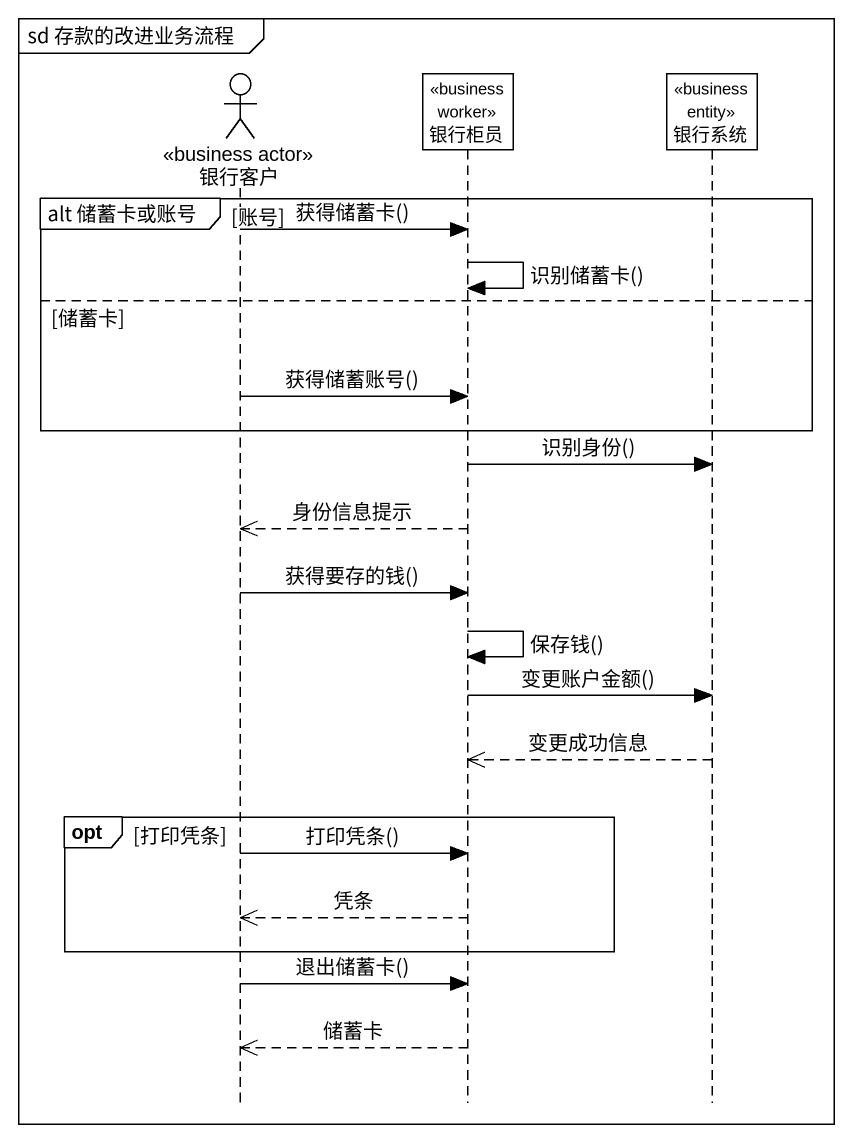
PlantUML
@startuml
mainframe sd 存款的改进业务流程
hide footbox
actor 银行客户 <<business actor>>
participant 银行柜员 <<business worker>>
participant 银行系统 <<business entity>>

group alt 储蓄卡或账号 [账号]
  银行客户 -> 银行柜员 : 获得储蓄卡()
  银行柜员 -> 银行柜员 : 识别储蓄卡()
else 储蓄卡
  银行客户 -> 银行柜员 : 获得储蓄账号()
end
银行柜员 -> 银行系统 : 识别身份()
银行柜员 -->> 银行客户 : 身份信息提示
银行客户 -> 银行柜员 : 获得要存的钱()
银行柜员 -> 银行柜员 : 保存钱()
银行柜员 -> 银行系统 : 变更账户金额()
银行系统 -->> 银行柜员 : 变更成功信息
opt 打印凭条
  银行客户 -> 银行柜员 : 打印凭条()
  银行柜员 -->> 银行客户 : 凭条
end
银行客户 -> 银行柜员 : 退出储蓄卡()
银行柜员 -->> 银行客户 : 储蓄卡
@enduml
